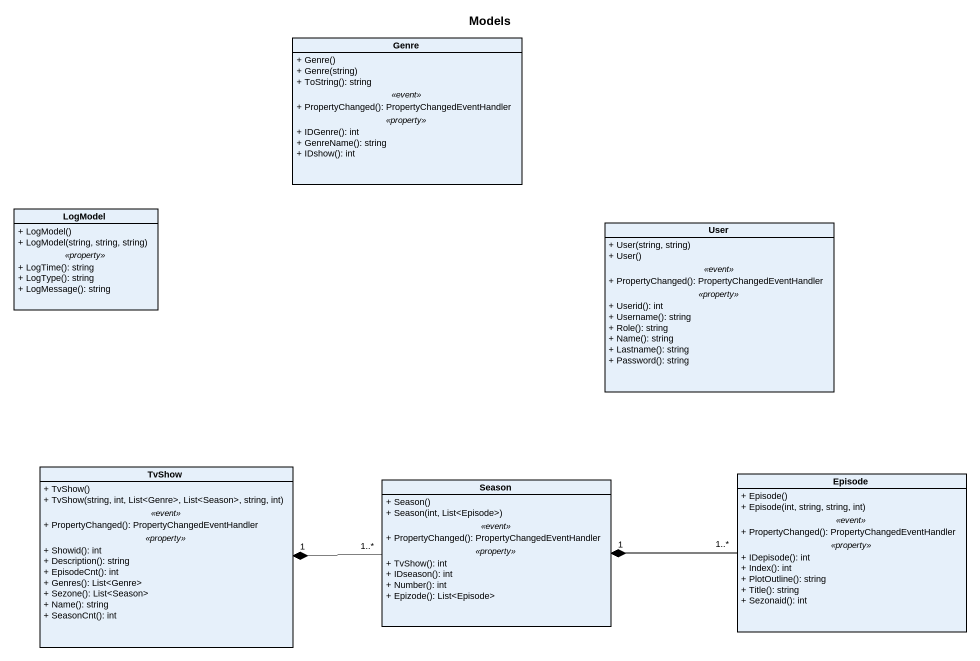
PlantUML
@startuml
title Models
hide circle
hide empty members
skinparam classAttributeIconSize 0
class Genre {
  + Genre()
  + Genre(string)
  + ToString(): string
  .. <<event>> ..
  + PropertyChanged(): PropertyChangedEventHandler
  .. <<property>> ..
  + IDGenre(): int
  + GenreName(): string
  + IDshow(): int
}
class LogModel {
  + LogModel()
  + LogModel(string, string, string)
  .. <<property>> ..
  + LogTime(): string
  + LogType(): string
  + LogMessage(): string
}
class User {
  + User(string, string)
  + User()
  .. <<event>> ..
  + PropertyChanged(): PropertyChangedEventHandler
  .. <<property>> ..
  + Userid(): int
  + Username(): string
  + Role(): string
  + Name(): string
  + Lastname(): string
  + Password(): string
}
class TvShow {
  + TvShow()
  + TvShow(string, int, List<Genre>, List<Season>, string, int)
  .. <<event>> ..
  + PropertyChanged(): PropertyChangedEventHandler
  .. <<property>> ..
  + Showid(): int
  + Description(): string
  + EpisodeCnt(): int
  + Genres(): List<Genre>
  + Sezone(): List<Season>
  + Name(): string
  + SeasonCnt(): int
}
class Season {
  + Season()
  + Season(int, List<Episode>)
  .. <<event>> ..
  + PropertyChanged(): PropertyChangedEventHandler
  .. <<property>> ..
  + TvShow(): int
  + IDseason(): int
  + Number(): int
  + Epizode(): List<Episode>
}
class Episode {
  + Episode()
  + Episode(int, string, string, int)
  .. <<event>> ..
  + PropertyChanged(): PropertyChangedEventHandler
  .. <<property>> ..
  + IDepisode(): int
  + Index(): int
  + PlotOutline(): string
  + Title(): string
  + Sezonaid(): int
}
Season "1..*" -left-* "1" TvShow
Episode "1..*" -left-* "1" Season
@enduml
